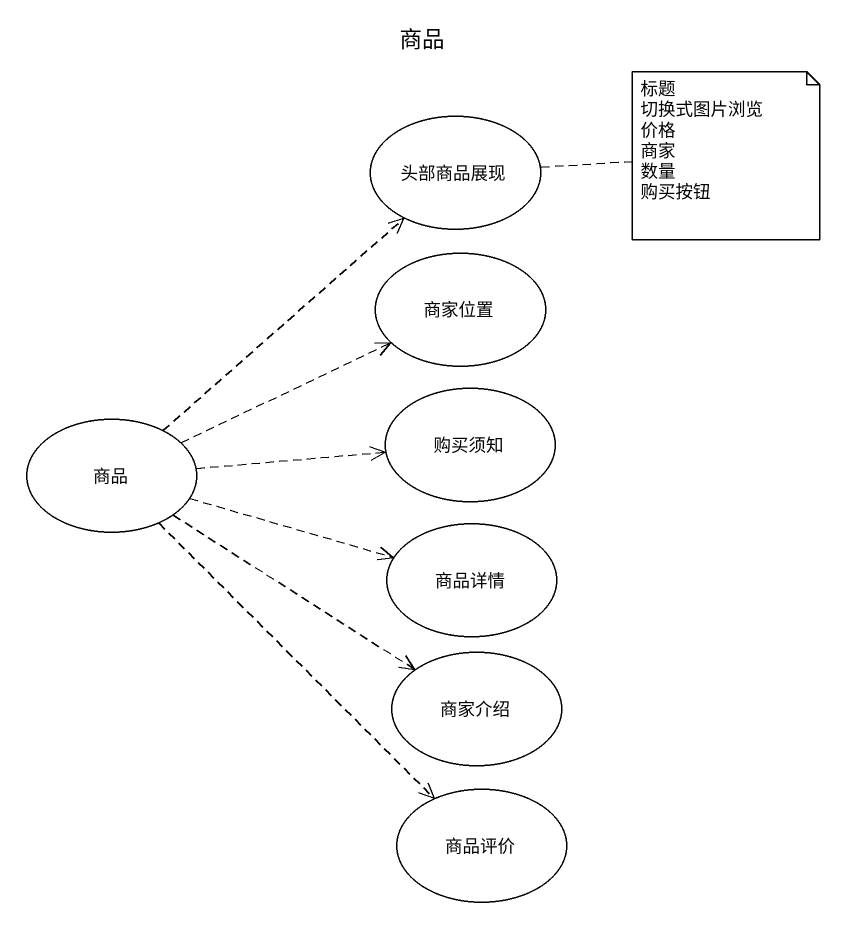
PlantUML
@startuml
title 商品
usecase 头部商品展现
usecase 商家位置
usecase 商品
usecase 购买须知
usecase 商品详情
usecase 商家介绍
usecase 商品评价
商品 .up.> 头部商品展现
商品 .right.> 商家位置
商品 .right.> 购买须知
商品 .right.> 商品详情
商品 ..> 商家介绍
商品 ..> 商品评价
note right of 头部商品展现
  标题
  切换式图片浏览
  价格
  商家
  数量
  购买按钮
end note
@enduml
